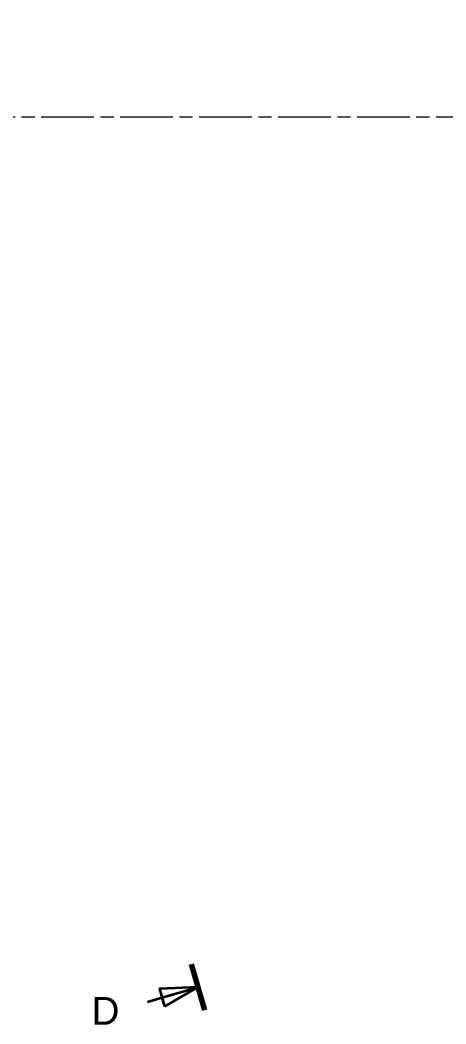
# Model space of a CAD drawing. Header units: millimetres. Extents: x -4172 to 126100, y -2 to 142133.
# Drawn here: x 57351 to 61937, y 12443 to 23247 of the extents above; entities that cross this region are included whole.
import ezdxf

# ---------------------------------------------------------------- set-up
doc = ezdxf.new("R2010")
doc.units = ezdxf.units.MM
doc.header["$LTSCALE"] = 100
doc.linetypes.add('CHAIN', pattern=[0.3543, 0.2362, -0.0295, 0.0591, -0.0295])
for name, color, linetype, lineweight in [('Center Mark', 7, 'Continuous', 18), ('Section Line', 7, 'CHAIN', 35), ('Visible', 7, 'Continuous', 25)]:
    doc.layers.add(name, color=color, linetype=linetype, lineweight=lineweight)
doc.styles.add('Title', font='arial.ttf')

# ---------------------------------------------------------------- blocks, each defined once
blk = doc.blocks.new('2dTransSection2')
at = {"layer": 'Section Line', "linetype": 'Continuous', "lineweight": 70}
for p, q in [((591.93, 130.85), (593.36, 125.9)), ((616.26, 46.82), (617.7, 41.87))]:
    blk.add_line(p, q, dxfattribs=at)
at = {"layer": 'Section Line', "linetype": 'Continuous'}
for p, q in [((592.65, 128.38), (588.53, 128.22)), ((588.53, 128.22), (589.08, 126.3)), ((588.8, 127.26), (592.65, 128.38)), ((589.08, 126.3), (592.65, 128.38)), ((587.24, 126.81), (588.8, 127.26)), ((616.98, 44.35), (612.86, 44.19)), ((613.14, 43.23), (616.98, 44.35)), ((613.41, 42.27), (616.98, 44.35)), ((611.58, 42.78), (613.14, 43.23)), ((612.86, 44.19), (613.41, 42.27))]:
    blk.add_line(p, q, dxfattribs=at)
at = {"layer": 'Section Line', "linetype": 'Continuous', "flags": 128}
for points in [[(589.08, 126.3), (592.65, 128.38), (588.53, 128.22), (589.08, 126.3)], [(613.41, 42.27), (616.98, 44.35), (612.86, 44.19), (613.41, 42.27)]]:
    blk.add_lwpolyline(points, dxfattribs=at)
at = {"layer": 'Section Line'}
for points in [[(589.08, 126.3), (592.65, 128.38), (588.53, 128.22), (589.08, 126.3)], [(613.41, 42.27), (616.98, 44.35), (612.86, 44.19), (613.41, 42.27)]]:
    blk.add_solid(points, dxfattribs=at)
at = {"layer": 'Section Line', "char_height": 3, "attachment_point": 7, "style": 'Title'}
for insert in [(581.19, 124.34), (605.52, 40.31)]:
    blk.add_mtext('D', dxfattribs=dict(at, insert=insert))

msp = doc.modelspace()

# ---------------------------------------------------------------- linework, layer by layer
at = {"layer": 'Center Mark', "linetype": 'CHAIN', "ltscale": 23.990969}
msp.add_line((70046.78, 22203.64), (44026.78, 22203.64), dxfattribs=at)
at = {"layer": 'Visible'}
for radius, start, end in [(13280, 28.557145, 197.711171), (13180, 28.563693, 197.602167), (12935, 50.759552, 175.397494), (12760, 48.304598, 177.365518), (13180, 289.64567, 26.824756), (13280, 289.616559, 26.831303), (13280, 199.730648, 282.471131), (13180, 199.424732, 282.458408)]:
    msp.add_arc((57036.78, 22203.64), radius, start, end, dxfattribs=at)

# ---------------------------------------------------------------- block references
at = {"layer": 'Section Line', "xscale": 100, "yscale": 100, "zscale": 100}
msp.add_blockref('2dTransSection2', (0, 0), dxfattribs=at)

doc.saveas('drawing.dxf')
